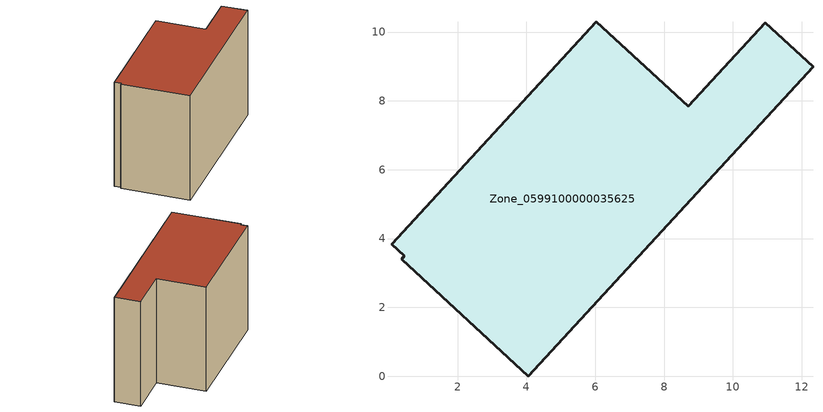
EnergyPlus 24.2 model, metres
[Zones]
Zone_0599100000035625
 floor ground (C_G): 0.45,3.5 0.08,3.83 6.03,10.3 8.71,7.84 10.94,10.27 12.33,8.99 4.06,0 0.37,3.4 z0
 wall outside (C_F): 12.33,8.99 10.94,10.27 8.71,7.84 6.03,10.3 0.08,3.83 0.45,3.5 0.37,3.4 4.06,0 12.33,8.99 z0:8.24
 roof outside (C_R): 0.08,3.83 0.45,3.5 0.37,3.4 4.06,0 12.33,8.99 10.94,10.27 8.71,7.84 6.03,10.3 z8.24
[BUILDING]
Pand.0599100000035625: North Axis=0; Terrain=City; Loads Convergence Tolerance Value=0.04; Temperature Convergence Tolerance Value=0.4; Solar Distribution=FullExterior; Maximum Number of Warmup Days=25; Minimum Number of Warmup Days=1
[Site:Location]
Rotterdam.The.Hague.AP_ZH_NLD Design_Conditions: Latitude=51.96; Longitude=4.45; Time Zone=1; Elevation=-4.5
[SITE:GROUNDTEMPERATURE:BUILDINGSURFACE]
18, 18, 18, 18, 18, 18, 18, 18, 18, 18, 18, 18
[MATERIAL] Thermal Absorptance=0.9; Solar Absorptance=0.7; Visible Absorptance=0.7
Name | Roughness | Thickness | Conductivity | Density | Specific Heat
G.TC.1975-1991 | MediumSmooth | 0.15 | 0.288461 | 540 | 1210
F.TC.1975-1991 | Rough | 0.3 | 0.230769 | 1920 | 840
R.TC.1975-1991 | MediumRough | 0.2 | 0.153846 | 1500 | 1000
[CONSTRUCTION]
C_G: G.TC.1975-1991
C_F: F.TC.1975-1991
C_R: R.TC.1975-1991
[ZONE]
Zone_0599100000035625: Type=1; Multiplier=1; Ceiling Height=Autocalculate; Volume=Autocalculate; Floor Area=autocalculate; Part of Total Floor Area=Yes
[ZONEINFILTRATION:DESIGNFLOWRATE]
Infil_Zone_0599100000035625: Zone or ZoneList or Space or SpaceList=Zone_0599100000035625; Schedule=AlwaysOn; Design Flow Rate Calculation Method=Flow/Area; Flow Rate per Floor Area=0.003; Constant Term Coefficient=1; Temperature Term Coefficient=0; Velocity Term Coefficient=0; Velocity Squared Term Coefficient=0
[HVACTEMPLATE:ZONE:IDEALLOADSAIRSYSTEM]
Zone_0599100000035625: Maximum Heating Supply Air Temperature=50; Minimum Cooling Supply Air Temperature=13; Maximum Heating Supply Air Humidity Ratio=0.0156; Minimum Cooling Supply Air Humidity Ratio=0.0077; Heating Limit=NoLimit; Cooling Limit=NoLimit; Dehumidification Control Type=ConstantSensibleHeatRatio; Cooling Sensible Heat Ratio=0.7; Dehumidification Setpoint=60; Humidification Control Type=None; Humidification Setpoint=30; Outdoor Air Method=None; Outdoor Air Flow Rate per Person=0.00944; Outdoor Air Flow Rate per Zone Floor Area=0; Outdoor Air Flow Rate per Zone=0; Demand Controlled Ventilation Type=None; Outdoor Air Economizer Type=NoEconomizer; Heat Recovery Type=None; Sensible Heat Recovery Effectiveness=0.7; Latent Heat Recovery Effectiveness=0.65
[ZONECONTROL:THERMOSTAT]
ThermostatControl_Zone_0599100000035625: Zone or ZoneList=Zone_0599100000035625; Control Type Schedule=DualSetpointControlType; Control 1=Thermostat_Zone_0599100000035625; Temperature Difference Between Cutout And Setpoint=0
[THERMOSTATSETPOINT:DUALSETPOINT]
Thermostat_Zone_0599100000035625: Heating Setpoint Temperature Schedule=HeatingSetpoint_Zone_0599100000035625; Cooling Setpoint Temperature Schedule=CoolingSetpoint_Zone_0599100000035625
[SCHEDULE:COMPACT]
HeatingSetpoint_Zone_0599100000035625: Through: 12/31, For: AllDays, Until: 24:00, 21
CoolingSetpoint_Zone_0599100000035625: Through: 12/31, For: AllDays, Until: 24:00, 24
DualSetpointControlType: Through: 12/31, For: AllDays, Until: 24:00, 4
AlwaysOn: Through: 12/31, For: AllDays, Until: 24:00, 1
